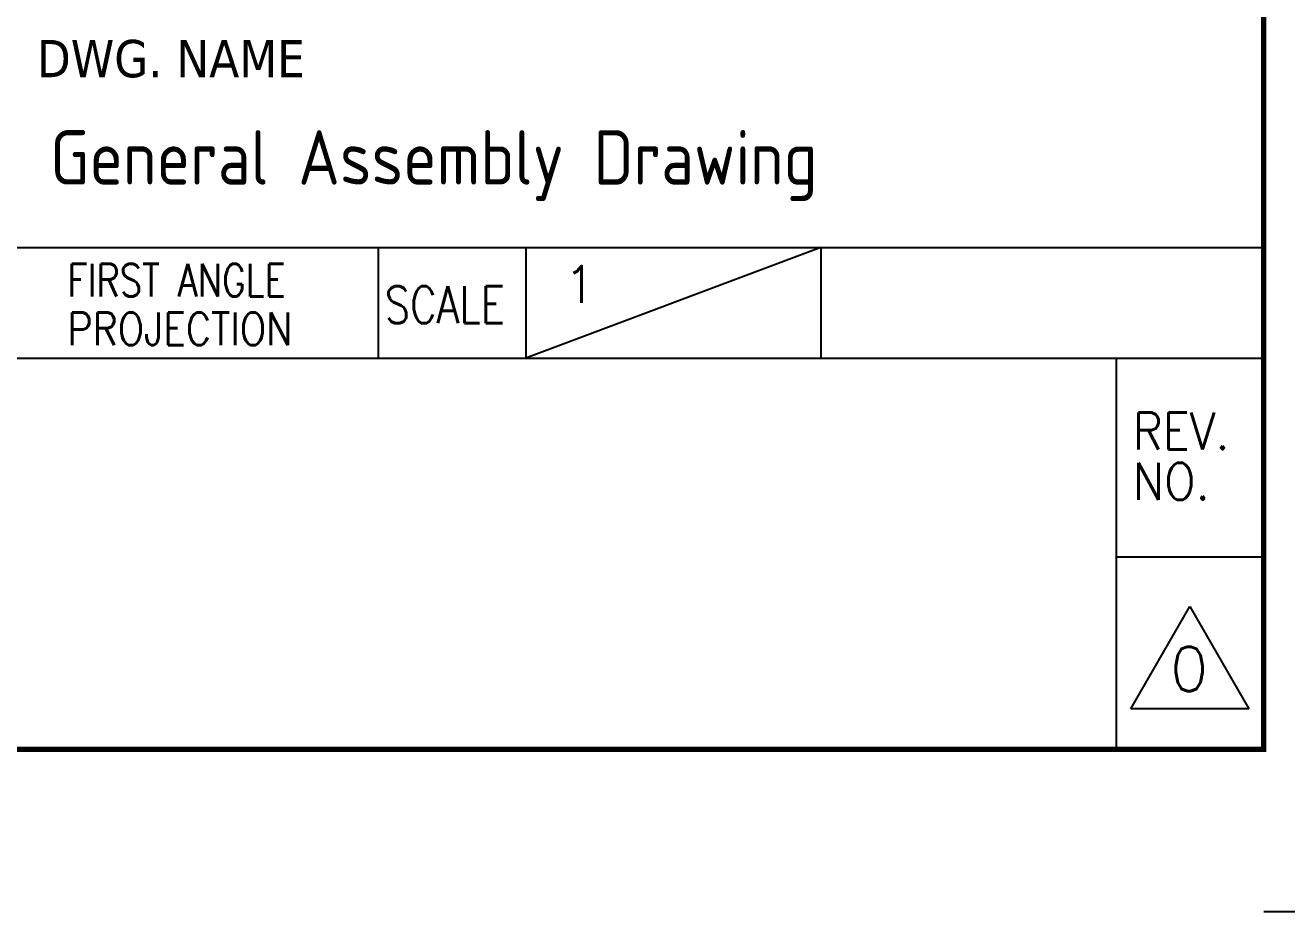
# Model space of a CAD drawing. Header units: millimetres. Extents: x 226184 to 236274, y -181921 to -175474.
# Drawn here: x 233262 to 235118, y -181921 to -180618 of the extents above; entities that cross this region are included whole.
import ezdxf

# ---------------------------------------------------------------- set-up
doc = ezdxf.new("R2010")
doc.units = ezdxf.units.MM
doc.header["$LTSCALE"] = 13
doc.layers.add('1', color=4, linetype='Continuous')
doc.layers.add('2', color=3, linetype='Continuous')
doc.layers.add('paper', color=254, linetype='Continuous', plot=False)
doc.layers.add('铁心', color=3, linetype='Continuous', lineweight=0)
doc.styles.add('ROMANS', font='romans.shx', dxfattribs={"bigfont": 'whgtxt.shx'})
doc.styles.get("Standard").update_dxf_attribs({"font": 'gbenor.shx', "bigfont": 'gbcbig.shx'})
doc.styles.add('Tahoma_txtstyle_30.40_0_0', font='tahoma.ttf')

msp = doc.modelspace()

# ---------------------------------------------------------------- linework, layer by layer
at = {"layer": '1', "const_width": 7.598}
msp.add_lwpolyline([(226748.469, -181682.674), (235084.11, -181682.674), (235084.11, -175691.431), (226748.469, -175691.431), (226748.469, -181682.674)], dxfattribs=at)
at = {"layer": '2'}
for p, q in [((231828, -180944.622), (235084.11, -180944.622)), ((233781.666, -180944.622), (233781.666, -181107.428)), ((234432.888, -180944.622), (233998.74, -181107.428)), ((233998.74, -180944.622), (233998.74, -181107.428)), ((234432.888, -180944.622), (234432.888, -181107.428)), ((233238.981, -181107.428), (235084.11, -181107.428)), ((234867.036, -181107.428), (234867.036, -181682.674)), ((234867.036, -181399.777), (235084.11, -181399.777)), ((234888.744, -181622.95), (234975.573, -181472.557)), ((234975.573, -181472.557), (235062.403, -181622.95)), ((235062.403, -181622.95), (234888.744, -181622.95))]:
    msp.add_line(p, q, dxfattribs=at)
at = {"layer": 'paper'}
msp.add_line((235301.184, -181921.455), (235084.11, -181921.455), dxfattribs=at)
at = {"layer": '铁心'}
msp.add_lwpolyline([(235084.11, -180698.565), (235084.11, -178971.243)], dxfattribs=at)

# ---------------------------------------------------------------- texts
at = {"layer": '1', "color": 4}
msp.add_text('General Assembly Drawing', height=80, dxfattribs=at).set_placement((233299.097, -180852.293))
at = {"layer": '2', "style": 'ROMANS'}
for s, height, width, p in [('FIRST ANGLE', 47.75628, 0.8, (233324.66, -181016.671)), ('SCALE', 54.2685, 0.8, (233791.26, -181056.022)), ('PROJECTION', 47.7563, 0.86, (233324.66, -181088.242)), ('REV.', 54.2685, 0.9, (234891.718, -181241.746)), ('NO.', 54.2685, 0.9, (234891.718, -181315.752))]:
    msp.add_text(s, height=height, dxfattribs=dict(at, width=width)).set_placement(p)
msp.add_text('1', height=54.269, dxfattribs=at).set_placement((234055.133, -181026.292))
at = {"layer": '2', "color": 4, "style": 'ROMANS'}
msp.add_text('0', height=65.122, dxfattribs=at).set_placement((234946.415, -181596.9))
at = {"layer": '铁心', "style": 'Tahoma_txtstyle_30.40_0_0'}
msp.add_text('DWG. NAME', height=54.83, dxfattribs=at).set_placement((233279.608, -180694.356))

doc.saveas('drawing.dxf')
